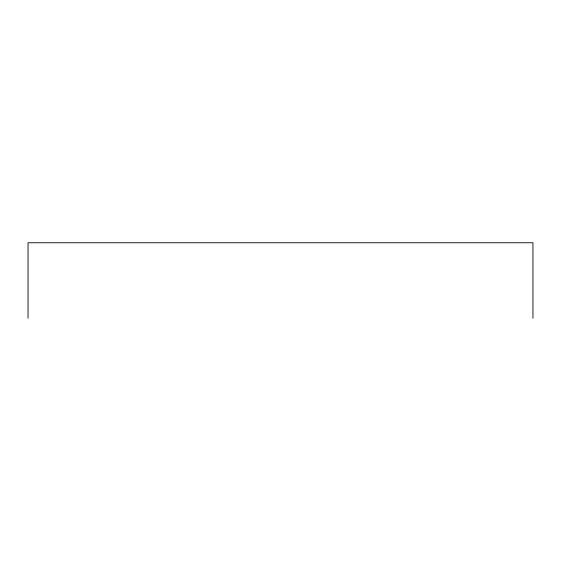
<?xml version="1.0" encoding="UTF-8"?>
<svg xmlns="http://www.w3.org/2000/svg" width="561" height="561" viewBox="0 0 561 561"><rect width="100%" height="100%" fill="white"/><g stroke="black" fill="none" stroke-linecap="round" stroke-linejoin="round"><path stroke-width="0.84" d="M532.95 318.241L532.95 242.759L28.05 242.759L28.05 318.241"/></g></svg>
